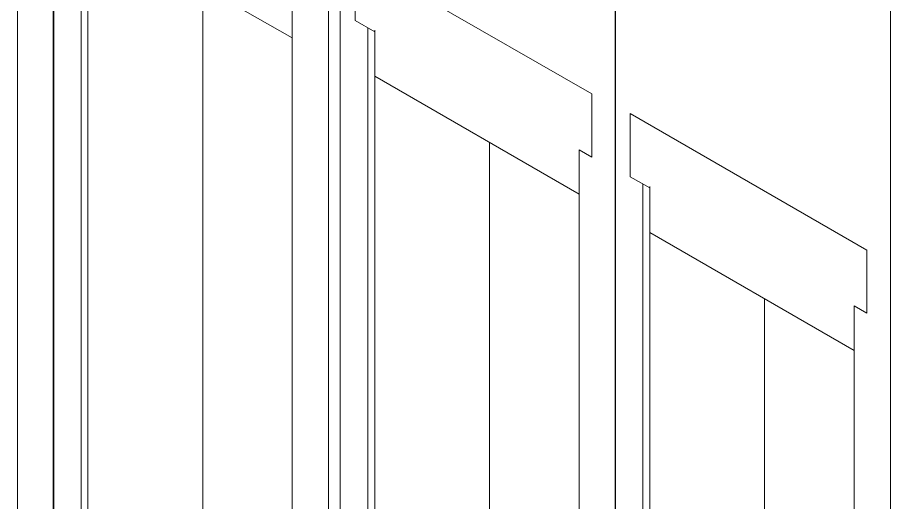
# Model space of a CAD drawing. Header units: inches. Extents: x 67578 to 72421, y -34894 to -31675.
# Drawn here: x 70327.1 to 70381, y -33359.8 to -33329.8 of the extents above; entities that cross this region are included whole.
import ezdxf

# ---------------------------------------------------------------- set-up
doc = ezdxf.new("R2010")
doc.units = ezdxf.units.IN
doc.header["$MEASUREMENT"] = 0

# ---------------------------------------------------------------- blocks, each defined once
blk = doc.blocks.new('ET200S')
at = {"lineweight": 0}
for p, q in [((76.1, 30.994), (76.1, -34.49)), ((76.122, -34.556), (76.122, 30.927)), ((86.794, -40.491), (86.794, 24.993)), ((87.243, 24.924), (87.243, -40.56)), ((97.927, 18.853), (97.927, -46.63)), ((97.937, -46.561), (97.937, 18.922)), ((74.708, 18.108), (74.708, -21.084)), ((77.177, 16.909), (77.177, -22.283)), ((77.444, -22.129), (77.444, 16.818)), ((85.38, 10.444), (77.444, 15.026)), ((87.826, 13.574), (87.826, 11.125)), ((87.826, 13.574), (97.018, 8.267)), ((108.621, -52.631), (108.621, 12.852)), ((81.903, 12.452), (81.903, -24.291)), ((85.38, 12.173), (85.38, -27.019)), ((87.826, 11.125), (88.587, 10.685)), ((88.321, 10.839), (88.321, -28.353)), ((88.587, -28.199), (88.587, 10.748)), ((96.523, 4.374), (88.587, 8.956)), ((97.018, 8.267), (97.018, 5.818)), ((98.51, 7.504), (98.51, 5.055)), ((98.51, 7.504), (107.702, 2.197)), ((93.046, 6.382), (93.046, -30.361)), ((96.523, 6.103), (96.523, -33.089)), ((96.523, 6.103), (97.018, 5.818)), ((98.51, 5.055), (99.271, 4.615)), ((99.005, 4.769), (99.005, -34.423)), ((99.271, -34.27), (99.271, 4.678)), ((107.207, -1.696), (99.271, 2.886)), ((107.702, 2.197), (107.702, -0.253)), ((103.73, 0.312), (103.73, -36.431)), ((107.207, 0.033), (107.207, -39.159)), ((107.207, 0.033), (107.702, -0.253))]:
    blk.add_line(p, q, dxfattribs=at)

msp = doc.modelspace()

# ---------------------------------------------------------------- block references
at = {"xscale": 1.59100124616462, "yscale": 1.59100124616462, "zscale": 1.59100124616462}
msp.add_blockref('ET200S', (70208.226, -33347.652), dxfattribs=at)

doc.saveas('drawing.dxf')
